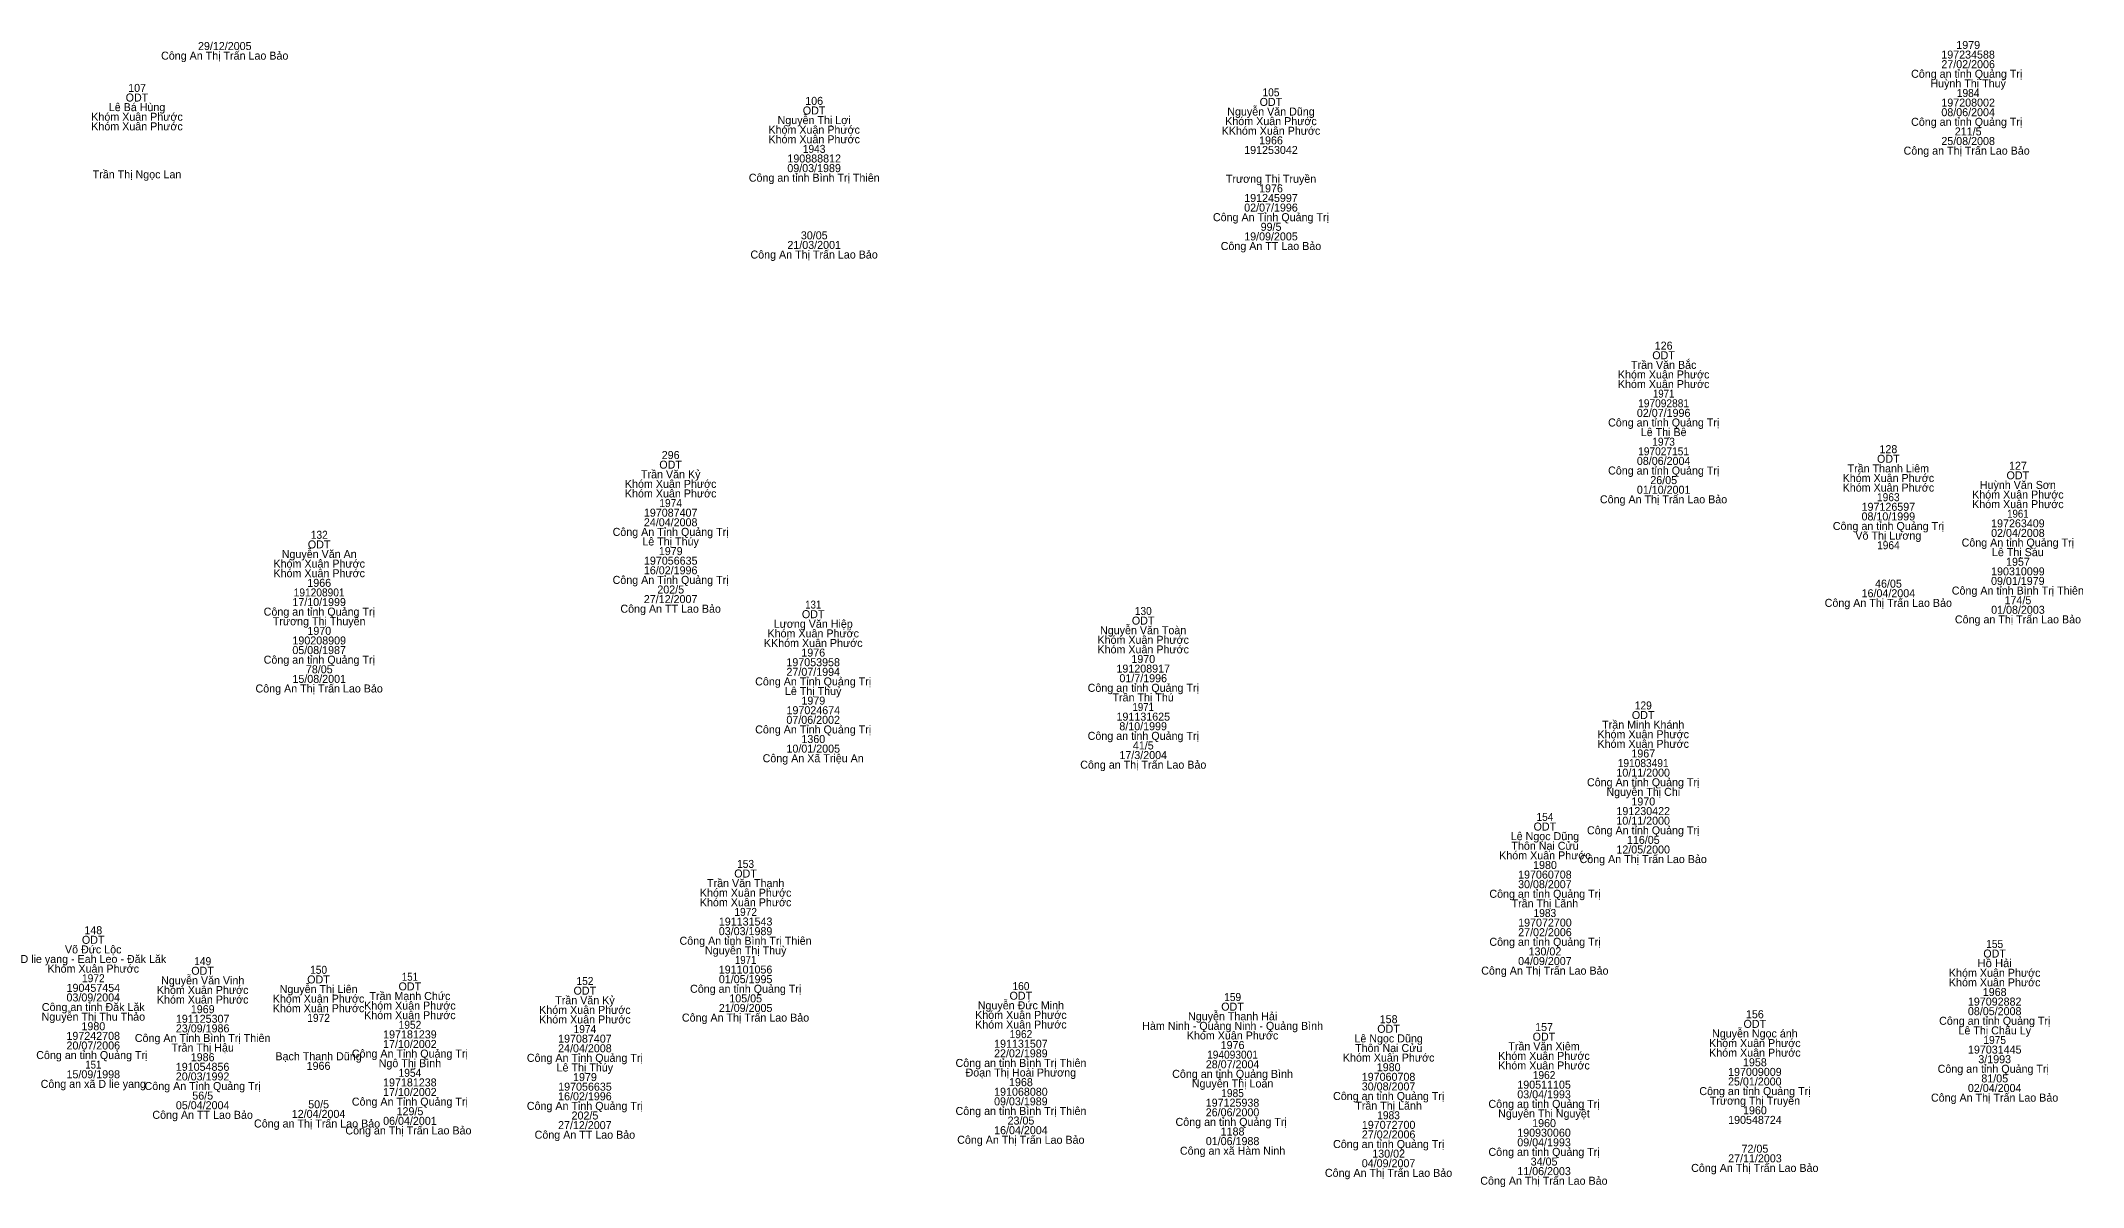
# Model space of a CAD drawing. Header units: metres. Extents: x 536461 to 537503, y 1836996 to 1837501.
# Drawn here: x 537348.1 to 537501.2, y 1837224.6 to 1837310.6 of the extents above; entities that cross this region are included whole.
import ezdxf
from ezdxf.enums import TextEntityAlignment as Align

# ---------------------------------------------------------------- set-up
doc = ezdxf.new("R2010")
doc.units = ezdxf.units.M
doc.header["$LTSCALE"] = 0.24
doc.layers.add('1', color=7, linetype='Continuous')

msp = doc.modelspace()

# ---------------------------------------------------------------- texts
at = {"layer": '1'}
for s, p in [('Công An Thị Trấn Lao Bảo', (537361.885, 1837309.16)), ('29/12/2005', (537361.89, 1837309.88)), ('197234588', (537492.595, 1837309.24)), ('1979', (537492.605, 1837309.96)), ('Công an tỉnh Quảng Trị ', (537492.605, 1837307.8)), ('27/02/2006', (537492.6, 1837308.52)), ('107', (537355.315, 1837306.74)), ('Huỳnh Thị Thuý', (537492.6, 1837307.08)), ('Khóm Xuân Phước', (537355.31, 1837304.58)), ('Lê Bá Hùng', (537355.31, 1837305.3)), ('ODT', (537355.305, 1837306.02)), ('ODT', (537406.075, 1837305.05)), ('106', (537406.08, 1837305.77)), ('Nguyễn Văn Dũng', (537440.33, 1837304.97)), ('ODT', (537440.325, 1837305.69)), ('08/06/2004', (537492.6, 1837304.92)), ('197208002', (537492.6, 1837305.64)), ('Khóm Xuân Phước', (537355.31, 1837303.86)), ('Khóm Xuân Phước', (537406.08, 1837303.61)), ('Nguyễn Thị Lợi', (537406.075, 1837304.33)), ('KKhóm Xuân Phước', (537440.33, 1837303.53)), ('Khóm Xuân Phước', (537440.33, 1837304.25)), ('Công an tỉnh Quảng Trị ', (537492.605, 1837304.2)), ('211/5', (537492.605, 1837303.48)), ('Khóm Xuân Phước', (537406.08, 1837302.89)), ('190888812', (537406.08, 1837301.45)), ('191253042', (537440.33, 1837302.09)), ('1966', (537440.33, 1837302.81)), ('Công an Thị Trấn Lao Bảo ', (537492.6, 1837302.04)), ('25/08/2008', (537492.6, 1837302.76)), ('Trần Thị Ngọc Lan', (537355.31, 1837300.26)), ('Công an tỉnh Bình Trị Thiên', (537406.085, 1837300.01)), ('09/03/1989', (537406.075, 1837300.73)), ('Trương Thị Truyền', (537440.335, 1837299.93)), ('191245997', (537440.33, 1837298.49)), ('1976', (537440.33, 1837299.21)), ('Công An Tỉnh Quảng Trị', (537440.325, 1837297.05)), ('02/07/1996', (537440.33, 1837297.77)), ('30/05', (537406.085, 1837295.69)), ('19/09/2005', (537440.33, 1837295.61)), ('99/5', (537440.335, 1837296.33)), ('Công An Thị Trấn Lao Bảo', (537406.075, 1837294.25)), ('21/03/2001', (537406.08, 1837294.97)), ('Công An TT Lao Bảo', (537440.33, 1837294.89)), ('Trần Văn Bắc', (537469.775, 1837285.98)), ('ODT', (537469.765, 1837286.7)), ('126', (537469.77, 1837287.42)), ('Khóm Xuân Phước', (537469.77, 1837285.26)), ('Khóm Xuân Phước', (537469.77, 1837284.54)), ('Công an tỉnh Quảng Trị', (537469.775, 1837281.66)), ('02/07/1996', (537469.77, 1837282.38)), ('Lê Thị Bê', (537469.77, 1837280.94)), ('ODT', (537395.315, 1837278.5)), ('296', (537395.32, 1837279.22)), ('08/06/2004', (537469.77, 1837278.78)), ('ODT', (537486.615, 1837278.94)), ('128', (537486.62, 1837279.66)), ('Khóm Xuân Phước', (537395.32, 1837277.06)), ('Trần Văn Kỷ', (537395.325, 1837277.78)), ('Công an tỉnh Quảng Trị', (537469.775, 1837278.06)), ('26/05', (537469.775, 1837277.34)), ('Khóm Xuân Phước', (537486.62, 1837277.5)), ('Trần Thanh Liêm', (537486.615, 1837278.22)), ('Huỳnh Văn Sơn', (537496.325, 1837276.98)), ('ODT', (537496.325, 1837277.7)), ('127', (537496.335, 1837278.42)), ('Khóm Xuân Phước', (537395.32, 1837276.34)), ('Công An Thị Trấn Lao Bảo', (537469.765, 1837275.9)), ('01/10/2001', (537469.77, 1837276.62)), ('Khóm Xuân Phước', (537486.62, 1837276.78)), ('Khóm Xuân Phước', (537496.33, 1837276.26)), ('Khóm Xuân Phước', (537496.33, 1837275.54)), ('24/04/2008', (537395.32, 1837274.18)), ('197087407', (537395.32, 1837274.9)), ('Công an tỉnh Quảng Trị', (537486.625, 1837273.9)), ('08/10/1999', (537486.615, 1837274.62)), ('197126597', (537486.62, 1837275.34)), ('197263409', (537496.33, 1837274.1)), ('ODT', (537368.965, 1837272.52)), ('Công An Tỉnh Quảng Trị', (537395.315, 1837273.46)), ('Lê Thị Thúy', (537395.315, 1837272.74)), ('Võ Thị Lương', (537486.615, 1837273.18)), ('Công An tỉnh Quảng Trị', (537496.325, 1837272.66)), ('02/04/2008', (537496.33, 1837273.38)), ('Khóm Xuân Phước', (537368.97, 1837271.08)), ('Nguyễn Văn An', (537368.97, 1837271.8)), ('197056635', (537395.325, 1837271.3)), ('1979', (537395.325, 1837272.02)), ('Lê Thị Sáu', (537496.325, 1837271.94)), ('1957', (537496.335, 1837271.22)), ('Khóm Xuân Phước', (537368.97, 1837270.36)), ('1966', (537368.97, 1837269.64)), ('Công An Tỉnh Quảng Trị', (537395.315, 1837269.86)), ('16/02/1996', (537395.32, 1837270.58)), ('46/05', (537486.625, 1837269.58)), ('09/01/1979', (537496.325, 1837269.78)), ('190310099', (537496.33, 1837270.5)), ('17/10/1999', (537368.965, 1837268.2)), ('Công An TT Lao Bảo', (537395.32, 1837267.7)), ('27/12/2007', (537395.315, 1837268.42)), ('202/5', (537395.325, 1837269.14)), ('Công An Thị Trấn Lao Bảo', (537486.615, 1837268.14)), ('16/04/2004', (537486.62, 1837268.86)), ('Công An tỉnh Bình Trị Thiên', (537496.325, 1837269.06)), ('174/5', (537496.335, 1837268.34)), ('Công an tỉnh Quảng Trị', (537368.975, 1837267.48)), ('Trương Thị Thuyền', (537368.965, 1837266.76)), ('Lương Văn Hiệp', (537406.01, 1837266.57)), ('ODT', (537406.005, 1837267.29)), ('Nguyễn Văn Toàn', (537430.745, 1837266.09)), ('ODT', (537430.745, 1837266.81)), ('Công an Thị Trấn Lao Bảo', (537496.335, 1837266.9)), ('01/08/2003', (537496.335, 1837267.62)), ('190208909', (537368.97, 1837265.32)), ('1970', (537368.975, 1837266.04)), ('KKhóm Xuân Phước', (537406.01, 1837265.13)), ('Khóm Xuân Phước', (537406.01, 1837265.85)), ('Khóm Xuân Phước', (537430.75, 1837265.37)), ('Khóm Xuân Phước', (537430.75, 1837264.65)), ('Công an tỉnh Quảng Trị', (537368.975, 1837263.88)), ('05/08/1987', (537368.965, 1837264.6)), ('78/05', (537368.975, 1837263.16)), ('197053958', (537406.005, 1837263.69)), ('1976', (537406.01, 1837264.41)), ('191208917', (537430.75, 1837263.21)), ('1970', (537430.755, 1837263.93)), ('Công An Thị Trấn Lao Bảo', (537368.965, 1837261.72)), ('15/08/2001', (537368.97, 1837262.44)), ('Công An Tỉnh Quảng Trị', (537406.005, 1837262.25)), ('27/07/1994', (537406.01, 1837262.97)), ('Công an tỉnh Quảng Trị', (537430.755, 1837261.77)), ('01/7/1996', (537430.75, 1837262.49)), ('Lê Thị Thuỷ', (537406.005, 1837261.53)), ('197024674', (537406.015, 1837260.09)), ('1979', (537406.015, 1837260.81)), ('Trần Thị Thú', (537430.745, 1837261.05)), ('Công An Tỉnh Quảng Trị', (537406.005, 1837258.65)), ('07/06/2002', (537406.005, 1837259.37)), ('191131625', (537430.755, 1837259.61)), ('8/10/1999', (537430.745, 1837258.89)), ('Trần Minh Khánh', (537468.24, 1837259.01)), ('ODT', (537468.235, 1837259.73)), ('10/01/2005', (537406.01, 1837257.21)), ('1360', (537406.015, 1837257.93)), ('Công an tỉnh Quảng Trị', (537430.755, 1837258.17)), ('41/5', (537430.755, 1837257.45)), ('Khóm Xuân Phước', (537468.24, 1837258.29)), ('Khóm Xuân Phước', (537468.24, 1837257.57)), ('Công An Xã Triệu An', (537406.005, 1837256.49)), ('Công an Thị Trấn Lao Bảo', (537430.755, 1837256.01)), ('17/3/2004', (537430.75, 1837256.73)), ('1967', (537468.245, 1837256.85)), ('Công An tỉnh Quảng Trị', (537468.235, 1837254.69)), ('Nguyễn Thị Chi', (537468.245, 1837253.97)), ('10/11/2000', (537468.235, 1837255.41)), ('191230422', (537468.24, 1837252.53)), ('1970', (537468.245, 1837253.25)), ('ODT', (537460.865, 1837251.37)), ('Công An tỉnh Quảng Trị', (537468.235, 1837251.09)), ('10/11/2000', (537468.235, 1837251.81)), ('Lê Ngọc Dũng', (537460.87, 1837250.65)), ('Thôn Nại Cửu', (537460.875, 1837249.93)), ('12/05/2000', (537468.235, 1837249.65)), ('116/05', (537468.245, 1837250.37)), ('ODT', (537400.935, 1837247.85)), ('Khóm Xuân Phước', (537460.87, 1837249.21)), ('1980', (537460.875, 1837248.49)), ('Công An Thị Trấn Lao Bảo', (537468.235, 1837248.93)), ('Khóm Xuân Phước', (537400.94, 1837246.41)), ('Trần Văn Thạnh', (537400.945, 1837247.13)), ('Công an tỉnh Quảng Trị', (537460.875, 1837246.33)), ('30/08/2007', (537460.865, 1837247.05)), ('197060708', (537460.865, 1837247.77)), ('Khóm Xuân Phước', (537400.94, 1837245.69)), ('Trần Thị Lãnh', (537460.865, 1837245.61)), ('148', (537352.03, 1837243.6)), ('03/03/1989', (537400.935, 1837243.53)), ('191131543', (537400.94, 1837244.25)), ('27/02/2006', (537460.87, 1837243.45)), ('197072700', (537460.87, 1837244.17)), ('Võ Đức Lộc', (537352.025, 1837242.16)), ('ODT', (537352.025, 1837242.88)), ('Công An tỉnh Bình Trị Thiên', (537400.935, 1837242.81)), ('Nguyễn Thị Thuỳ', (537400.945, 1837242.09)), ('Công an tỉnh Quảng Trị', (537460.875, 1837242.73)), ('130/02', (537460.87, 1837242.01)), ('ODT', (537494.585, 1837241.85)), ('D lie yang - Eah Leo - Đăk Lăk', (537352.035, 1837241.44)), ('Khóm Xuân Phước', (537352.03, 1837240.72)), ('ODT', (537360.225, 1837240.56)), ('191101056', (537400.935, 1837240.65)), ('Công An Thị Trấn Lao Bảo', (537460.865, 1837240.57)), ('04/09/2007', (537460.865, 1837241.29)), ('Khóm Xuân Phước', (537494.59, 1837240.41)), ('190457454', (537352.035, 1837239.28)), ('Khóm Xuân Phước', (537360.23, 1837239.12)), ('Nguyễn Văn Vinh', (537360.235, 1837239.84)), ('Nguyễn Thị Liên', (537368.925, 1837239.19)), ('ODT', (537368.915, 1837239.91)), ('Trần Mạnh Chức', (537375.77, 1837238.67)), ('ODT', (537375.765, 1837239.39)), ('ODT', (537388.885, 1837239.07)), ('Công an tỉnh Quảng Trị', (537400.945, 1837239.21)), ('01/05/1995', (537400.94, 1837239.93)), ('ODT', (537421.575, 1837238.69)), ('Khóm Xuân Phước', (537494.59, 1837239.69)), ('1968', (537494.59, 1837238.97)), ('Công an tỉnh Đăk Lăk', (537352.03, 1837237.84)), ('Nguyễn Thị Thu Thảo', (537352.035, 1837237.12)), ('03/09/2004', (537352.03, 1837238.56)), ('Khóm Xuân Phước', (537360.23, 1837238.4)), ('1969', (537360.235, 1837237.68)), ('Khóm Xuân Phước', (537368.92, 1837238.47)), ('Khóm Xuân Phước', (537368.92, 1837237.75)), ('Khóm Xuân Phước', (537375.77, 1837237.95)), ('Khóm Xuân Phước', (537375.77, 1837237.23)), ('Khóm Xuân Phước', (537388.89, 1837237.63)), ('Trần Văn Kỷ', (537388.895, 1837238.35)), ('21/09/2005', (537400.94, 1837237.77)), ('105/05', (537400.945, 1837238.49)), ('Khóm Xuân Phước', (537421.58, 1837237.25)), ('Nguyễn Đức Minh', (537421.58, 1837237.97)), ('Nguyễn Thanh Hải', (537437.455, 1837237.15)), ('ODT', (537437.445, 1837237.87)), ('156', (537476.61, 1837237.3)), ('08/05/2008', (537494.59, 1837237.53)), ('197092882', (537494.59, 1837238.25)), ('197242708', (537352.025, 1837235.68)), ('1980', (537352.035, 1837236.4)), ('23/09/1986', (537360.23, 1837236.24)), ('191125307', (537360.23, 1837236.96)), ('197181239', (537375.77, 1837235.79)), ('Khóm Xuân Phước', (537388.89, 1837236.91)), ('Công An Thị Trấn Lao Bảo', (537400.935, 1837237.05)), ('Khóm Xuân Phước', (537421.58, 1837236.53)), ('Hàm Ninh - Quảng Ninh - Quảng Bình', (537437.455, 1837236.43)), ('Khóm Xuân Phước', (537437.45, 1837235.71)), ('ODT', (537449.145, 1837236.21)), ('158', (537449.15, 1837236.93)), ('ODT', (537460.795, 1837235.62)), ('157', (537460.805, 1837236.34)), ('Nguyễn Ngọc ánh', (537476.61, 1837235.86)), ('ODT', (537476.605, 1837236.58)), ('Công an tỉnh Quảng Trị', (537494.595, 1837236.81)), ('Lê Thị Châu Ly', (537494.595, 1837236.09)), ('Công an tỉnh Quảng Trị ', (537352.035, 1837234.24)), ('20/07/2006', (537352.03, 1837234.96)), ('Công An Tỉnh Bình Trị Thiên', (537360.23, 1837235.52)), ('Trần Thị Hậu', (537360.23, 1837234.8)), ('1986', (537360.23, 1837234.08)), ('Bạch Thanh Dũng', (537368.92, 1837234.15)), ('Công An Tỉnh Quảng Trị', (537375.765, 1837234.35)), ('17/10/2002', (537375.765, 1837235.07)), ('Công An Tỉnh Quảng Trị', (537388.885, 1837234.03)), ('24/04/2008', (537388.89, 1837234.75)), ('197087407', (537388.89, 1837235.47)), ('22/02/1989', (537421.575, 1837234.37)), ('191131507', (537421.58, 1837235.09)), ('1976', (537437.45, 1837234.99)), ('Khóm Xuân Phước', (537449.15, 1837234.05)), ('Lê Ngọc Dũng', (537449.15, 1837235.49)), ('Thôn Nại Cửu', (537449.155, 1837234.77)), ('Khóm Xuân Phước', (537460.8, 1837234.18)), ('Trần Văn Xiêm', (537460.8, 1837234.9)), ('Khóm Xuân Phước', (537476.61, 1837235.14)), ('Khóm Xuân Phước', (537476.61, 1837234.42)), ('197031445', (537494.595, 1837234.65)), ('15/09/1998', (537352.03, 1837232.8)), ('20/03/1992', (537360.225, 1837232.64)), ('191054856', (537360.225, 1837233.36)), ('1966', (537368.92, 1837233.43)), ('Ngô Thị Bình', (537375.77, 1837233.63)), ('Lê Thị Thúy', (537388.885, 1837233.31)), ('1979', (537388.895, 1837232.59)), ('Công an tỉnh Bình Trị Thiên', (537421.585, 1837233.65)), ('Đoạn Thị Hoài Phương', (537421.575, 1837232.93)), ('Công an tỉnh Quảng Bình', (537437.45, 1837232.83)), ('28/07/2004', (537437.45, 1837233.55)), ('197060708', (537449.145, 1837232.61)), ('1980', (537449.155, 1837233.33)), ('Khóm Xuân Phước', (537460.8, 1837233.46)), ('197009009', (537476.61, 1837232.98)), ('1958', (537476.61, 1837233.7)), ('Công an tỉnh Quảng Trị ', (537494.595, 1837233.21)), ('3/1993', (537494.59, 1837233.93)), ('Công an xã D lie yang', (537352.03, 1837232.08)), ('Công An Tỉnh Quảng Trị', (537360.225, 1837231.92)), ('56/5', (537360.235, 1837231.2)), ('197181238', (537375.765, 1837232.19)), ('17/10/2002', (537375.765, 1837231.47)), ('16/02/1996', (537388.89, 1837231.15)), ('197056635', (537388.895, 1837231.87)), ('191068080', (537421.58, 1837231.49)), ('1968', (537421.58, 1837232.21)), ('Nguyễn Thị Loan', (537437.45, 1837232.11)), ('Công an tỉnh Quảng Trị', (537449.155, 1837231.17)), ('30/08/2007', (537449.145, 1837231.89)), ('03/04/1993', (537460.805, 1837231.3)), ('190511105', (537460.805, 1837232.02)), ('Công an tỉnh Quảng Trị', (537476.615, 1837231.54)), ('25/01/2000', (537476.605, 1837232.26)), ('Công An Thị Trấn Lao Bảo', (537494.585, 1837231.05)), ('02/04/2004', (537494.59, 1837231.77)), ('81/05', (537494.595, 1837232.49)), ('Công An TT Lao Bảo', (537360.23, 1837229.76)), ('05/04/2004', (537360.23, 1837230.48)), ('12/04/2004', (537368.92, 1837229.83)), ('50/5', (537368.925, 1837230.55)), ('Công An Tỉnh Quảng Trị', (537375.765, 1837230.75)), ('129/5', (537375.775, 1837230.03)), ('Công An Tỉnh Quảng Trị', (537388.885, 1837230.43)), ('202/5', (537388.895, 1837229.71)), ('Công an tỉnh Bình Trị Thiên', (537421.585, 1837230.05)), ('09/03/1989', (537421.575, 1837230.77)), ('26/06/2000', (537437.445, 1837229.95)), ('197125938', (537437.445, 1837230.67)), ('Trần Thị Lãnh', (537449.145, 1837230.45)), ('Công an tỉnh Quảng Trị', (537460.805, 1837230.58)), ('Nguyễn Thị Nguyệt', (537460.795, 1837229.86)), ('Trương Thị Truyền', (537476.615, 1837230.82)), ('1960', (537476.615, 1837230.1)), ('Công an Thị Trấn Lao Bảo ', (537368.92, 1837229.11)), ('Công an Thị Trấn Lao Bảo ', (537375.77, 1837228.59)), ('06/04/2001', (537375.77, 1837229.31)), ('Công An TT Lao Bảo', (537388.89, 1837228.27)), ('27/12/2007', (537388.885, 1837228.99)), ('Công An Thị Trấn Lao Bảo', (537421.575, 1837227.89)), ('16/04/2004', (537421.58, 1837228.61)), ('23/05', (537421.585, 1837229.33)), ('Công an tỉnh Quảng Trị ', (537437.455, 1837229.23)), ('1188', (537437.45, 1837228.51)), ('27/02/2006', (537449.15, 1837228.29)), ('197072700', (537449.15, 1837229.01)), ('190930060', (537460.8, 1837228.42)), ('1960', (537460.805, 1837229.14)), ('190548724', (537476.615, 1837229.38)), ('Công an xã Hàm Ninh', (537437.45, 1837227.07)), ('01/06/1988', (537437.45, 1837227.79)), ('Công an tỉnh Quảng Trị', (537449.155, 1837227.57)), ('130/02', (537449.15, 1837226.85)), ('Công an tỉnh Quảng Trị', (537460.805, 1837226.98)), ('09/04/1993', (537460.805, 1837227.7)), ('27/11/2003', (537476.615, 1837226.5)), ('72/05', (537476.615, 1837227.22)), ('Công An Thị Trấn Lao Bảo', (537449.145, 1837225.41)), ('04/09/2007', (537449.145, 1837226.13)), ('Công An Thị Trấn Lao Bảo', (537460.795, 1837224.82)), ('11/06/2003', (537460.805, 1837225.54)), ('34/05', (537460.805, 1837226.26)), ('Công An Thị Trấn Lao Bảo', (537476.605, 1837225.78))]:
    msp.add_text(s, height=0.6, dxfattribs=at).set_placement(p, align=Align.CENTER)
for s, width, p in [('105', 0.95, (537440.33, 1837306.41)), ('1984', 0.95, (537492.6, 1837306.36)), ('1943', 0.95, (537406.075, 1837302.17)), ('197092881', 0.95, (537469.765, 1837283.1)), ('1971', 0.9, (537469.77, 1837283.82)), ('1973', 0.95, (537469.765, 1837280.22)), ('197027151', 0.95, (537469.765, 1837279.5)), ('1974', 0.95, (537395.32, 1837275.62)), ('1963', 0.95, (537486.615, 1837276.06)), ('1961', 0.9, (537496.33, 1837274.82)), ('132', 0.95, (537368.975, 1837273.24)), ('1964', 0.95, (537486.62, 1837272.46)), ('191208901', 0.95, (537368.965, 1837268.92)), ('131', 0.9, (537406.01, 1837268.01)), ('130', 0.95, (537430.755, 1837267.53)), ('1971', 0.9, (537430.75, 1837260.33)), ('129', 0.95, (537468.245, 1837260.45)), ('191083491', 0.95, (537468.235, 1837256.13)), ('154', 0.95, (537460.87, 1837252.09)), ('153', 0.95, (537400.935, 1837248.57)), ('1972', 0.95, (537400.945, 1837244.97)), ('1983', 0.95, (537460.865, 1837244.89)), ('155', 0.95, (537494.59, 1837242.57)), ('149', 0.95, (537360.235, 1837241.28)), ('150', 0.95, (537368.925, 1837240.63)), ('1971', 0.9, (537400.94, 1837241.37)), ('Hồ Hải', 1.05, (537494.59, 1837241.13)), ('1972', 0.95, (537352.035, 1837240)), ('151', 0.9, (537375.77, 1837240.11)), ('152', 0.95, (537388.895, 1837239.79)), ('160', 0.95, (537421.585, 1837239.41)), ('159', 0.95, (537437.455, 1837238.59)), ('1972', 0.95, (537368.925, 1837237.03)), ('1952', 0.95, (537375.775, 1837236.51)), ('1974', 0.95, (537388.89, 1837236.19)), ('1962', 0.95, (537421.585, 1837235.81)), ('194093001', 0.95, (537437.445, 1837234.27)), ('1975', 0.95, (537494.59, 1837235.37)), ('151', 0.9, (537352.03, 1837233.52)), ('1954', 0.95, (537375.77, 1837232.91)), ('1962', 0.95, (537460.805, 1837232.74)), ('1985', 0.95, (537437.45, 1837231.39)), ('1983', 0.95, (537449.145, 1837229.73))]:
    msp.add_text(s, height=0.6, dxfattribs=dict(at, width=width)).set_placement(p, align=Align.CENTER)

doc.saveas('drawing.dxf')
